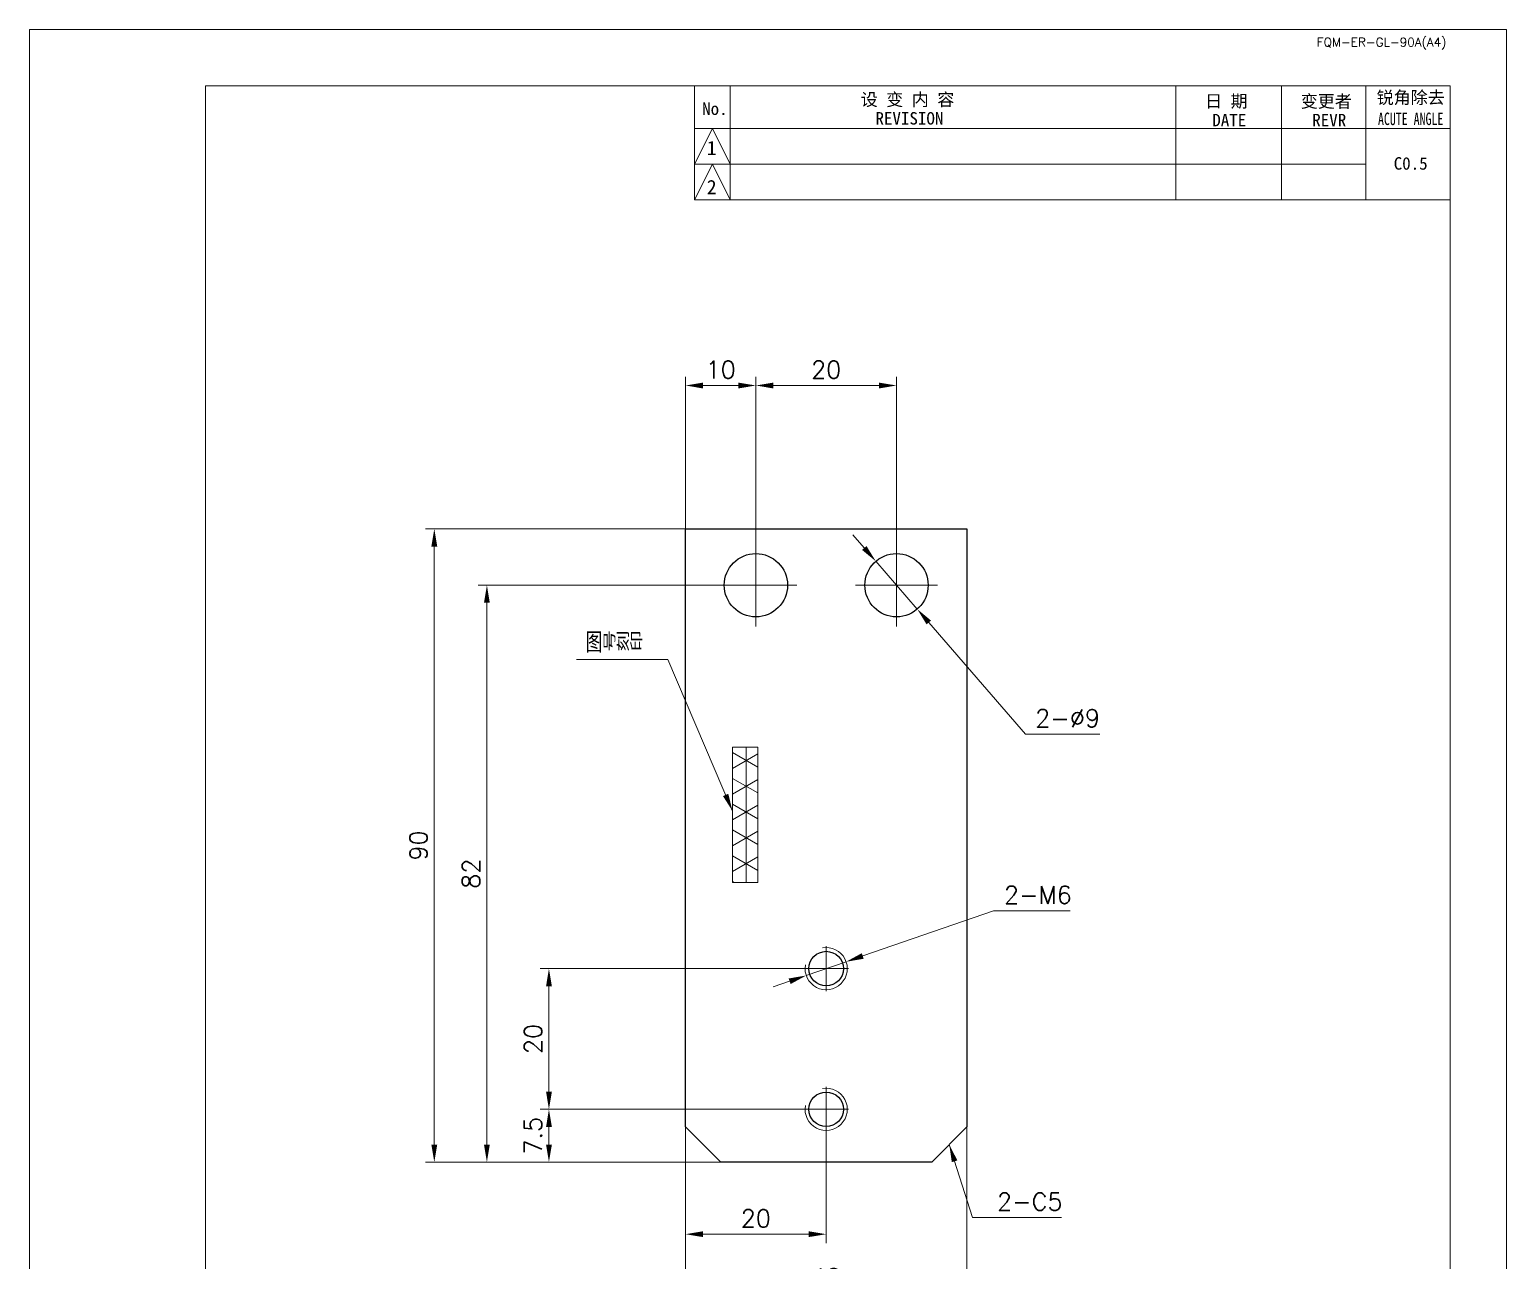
# Model space of a CAD drawing. Header units: millimetres. Extents: x -162325 to -83245, y 277409 to 326486.
# Drawn here: x -157161 to -156951, y 298431.3 to 298606.3 of the extents above; entities that cross this region are included whole.
import ezdxf
from ezdxf.enums import TextEntityAlignment as Align

# ---------------------------------------------------------------- set-up
doc = ezdxf.new("R2010")
doc.units = ezdxf.units.MM
doc.linetypes.add('CENTER2', pattern=[28.575, 19.05, -3.175, 3.175, -3.175])
doc.linetypes.add('DASHDOT', pattern=[18.5, 12, -3, 0.5, -3])
for name, color, linetype, lineweight in [('A4', 3, 'Continuous', 20), ('中心线', 2, 'CENTER2', 13), ('图框', 7, 'Continuous', 20), ('尺寸线', 3, 'Continuous', 13)]:
    doc.layers.add(name, color=color, linetype=linetype, lineweight=lineweight)
doc.styles.add('CH-1', font='')
doc.styles.get("Standard").update_dxf_attribs({"font": 'txt', "bigfont": 'gbcbig.shx'})
doc.styles.add('工程字', font='')
doc.styles.get('CH-1').set_extended_font_data('SimSun')
doc.styles.get('工程字').set_extended_font_data('SimSun')
doc.dimstyles.new('副本01', dxfattribs={"dimtxt": 2.5, "dimasz": 2.5, "dimexe": 1.25, "dimexo": 0, "dimgap": 1, "dimtad": 1, "dimdsep": 46, "dimtxsty": 'Standard', "dimcen": 1, "dimclrd": 3, "dimclre": 3, "dimclrt": 1, "dimadec": 1, "dimazin": 2, "dimtfac": 1, "dimtmove": 0, "dimatfit": 3, "dimfxl": 0, "dimtolj": 1, "dimlwd": -1, "dimlwe": -1, "dimarcsym": 0})
doc.dimstyles.new('副本01$0', dxfattribs={"dimtxt": 2.5, "dimasz": 2.5, "dimexe": 1.25, "dimexo": 0, "dimgap": 1, "dimtad": 1, "dimdsep": 46, "dimtxsty": 'Standard', "dimcen": 1, "dimclrd": 3, "dimclre": 3, "dimclrt": 1, "dimadec": 1, "dimazin": 2, "dimtfac": 1, "dimtmove": 0, "dimatfit": 3, "dimfxl": 0, "dimtolj": 1, "dimlwd": -1, "dimlwe": -1, "dimarcsym": 0})
doc.dimstyles.new('副本01$3', dxfattribs={"dimtxt": 2.5, "dimasz": 2.5, "dimexe": 1.25, "dimexo": 0, "dimgap": 1, "dimtad": 1, "dimtih": 1, "dimtoh": 1, "dimdsep": 46, "dimtxsty": 'Standard', "dimcen": 1, "dimclrd": 3, "dimclre": 3, "dimclrt": 1, "dimadec": 1, "dimazin": 2, "dimtfac": 1, "dimtmove": 0, "dimatfit": 3, "dimfxl": 0, "dimtolj": 1, "dimlwd": -1, "dimlwe": -1, "dimarcsym": 0})

# ---------------------------------------------------------------- blocks, each defined once
blk = doc.blocks.new('1比1 竖框')
at = {"layer": '图框'}
for p, q in [((0, 0), (0, 297)), ((0, 297), (210, 297)), ((178, 297), (202, 297)), ((210, 297), (210, 0)), ((25, 289), (202, 289)), ((25, 10), (25, 289)), ((25, 272.79), (25, 289)), ((94.55, 272.79), (94.55, 289)), ((99.62, 289), (99.62, 272.79)), ((163, 289), (163, 272.79)), ((163, 289), (163, 272.79)), ((163, 289), (163, 272.79)), ((163, 289), (163, 272.79)), ((163, 289), (163, 272.79)), ((178, 289), (178, 272.79)), ((178, 289), (178, 272.79)), ((178, 289), (178, 272.79)), ((178, 289), (178, 272.79)), ((178, 289), (178, 272.79)), ((178, 289), (202, 289)), ((178, 289), (202, 289)), ((178, 289), (202, 289)), ((178, 289), (202, 289)), ((202, 289), (178, 289)), ((190, 289), (190, 272.79)), ((190, 289), (190, 272.79)), ((190, 289), (190, 272.79)), ((190, 289), (190, 272.79)), ((190, 289), (190, 272.79)), ((202, 289), (202, 10)), ((94.55, 277.86), (97.09, 282.93)), ((94.55, 282.93), (190, 282.93)), ((94.55, 282.93), (190, 282.93)), ((94.55, 282.93), (190, 282.93)), ((94.55, 282.93), (190, 282.93)), ((97.09, 282.93), (99.62, 277.86)), ((190, 282.93), (202, 282.93)), ((190, 282.93), (202, 282.93)), ((190, 282.93), (202, 282.93)), ((190, 282.93), (202, 282.93)), ((94.55, 272.79), (97.09, 277.86)), ((94.55, 277.86), (190, 277.86)), ((94.55, 277.86), (190, 277.86)), ((94.55, 277.86), (190, 277.86)), ((94.55, 277.86), (190, 277.86)), ((97.09, 277.86), (99.62, 272.79)), ((94.55, 272.79), (202, 272.79)), ((202, 272.79), (94.55, 272.79)), ((94.55, 272.79), (202, 272.79)), ((94.55, 272.79), (202, 272.79))]:
    blk.add_line(p, q, dxfattribs=at)
at = {"layer": '图框', "style": 'CH-1'}
for s, height, p in [('设 变 内 容', 1.775, (124.84, 287.09)), ('日 期', 1.775, (170.17, 286.84)), ('变更者', 1.775, (184.38, 286.84)), ('锐角除去', 1.775, (196.38, 287.37)), ('No.', 1.775, (97.45, 285.73)), ('REVISION', 1.775, (125.11, 284.38)), ('DATE', 1.775, (170.59, 284.13)), ('REVR', 1.775, (184.8, 284.13)), ('1', 2.03, (97, 280.16)), ('C0.5', 1.775, (196.38, 277.97)), ('2', 2.03, (97, 274.61))]:
    blk.add_text(s, height=height, dxfattribs=at).set_placement(p, align=Align.MIDDLE)
at = {"layer": '图框', "style": 'CH-1', "width": 0.7}
blk.add_text('ACUTE ANGLE', height=1.7746, dxfattribs=at).set_placement((196.38, 284.31), align=Align.MIDDLE)
at = {"layer": '图框', "insert": (192.25, 295), "char_height": 1.25, "width": 39, "attachment_point": 5}
blk.add_mtext('{\\Ftxt,@extfont2|c134;FQM-ER-GL-90A(A4)}', dxfattribs=at)
blk = doc.blocks.new('*D255')
at = {"layer": 'Defpoints', "color": 0, "transparency": 16777216}
for p in [(-157103.49, 298535.28), (-157067.77, 298535.28), (-157062.77, 298445.28)]:
    blk.add_point(p, dxfattribs=at)
at = {"layer": '尺寸线', "color": 3, "transparency": 16777216}
for p, q in [((-157067.77, 298535.28), (-157104.74, 298535.28)), ((-157103.49, 298447.78), (-157103.49, 298532.78)), ((-157062.77, 298445.28), (-157104.74, 298445.28))]:
    blk.add_line(p, q, dxfattribs=at)
for points in [[(-157103.91, 298532.78), (-157103.07, 298532.78), (-157103.49, 298535.28)], [(-157103.91, 298447.78), (-157103.07, 298447.78), (-157103.49, 298445.28)]]:
    blk.add_solid(points, dxfattribs=at)
at = {"layer": '尺寸线', "color": 1, "transparency": 16777216, "insert": (-157105.74, 298490.28), "char_height": 2.5, "attachment_point": 5, "rotation": 90}
blk.add_mtext('\\A1;90', dxfattribs=at)
blk = doc.blocks.new('*D257')
at = {"layer": 'Defpoints', "color": 0, "transparency": 16777216}
for p in [(-157067.77, 298450.19), (-157027.77, 298450.19), (-157027.77, 298426.67)]:
    blk.add_point(p, dxfattribs=at)
at = {"layer": '尺寸线', "color": 3, "transparency": 16777216}
for p, q in [((-157067.77, 298450.19), (-157067.77, 298425.42)), ((-157027.77, 298450.19), (-157027.77, 298425.42)), ((-157065.27, 298426.67), (-157030.27, 298426.67))]:
    blk.add_line(p, q, dxfattribs=at)
for points in [[(-157065.27, 298427.09), (-157065.27, 298426.25), (-157067.77, 298426.67)], [(-157030.27, 298427.09), (-157030.27, 298426.25), (-157027.77, 298426.67)]]:
    blk.add_solid(points, dxfattribs=at)
at = {"layer": '尺寸线', "color": 1, "transparency": 16777216, "insert": (-157047.77, 298428.92), "char_height": 2.5, "attachment_point": 5}
blk.add_mtext('\\A1;40', dxfattribs=at)
blk = doc.blocks.new('*D258')
at = {"layer": 'Defpoints', "color": 0, "transparency": 16777216}
for p in [(-157067.77, 298450.28), (-157047.77, 298449.59), (-157047.77, 298435.03)]:
    blk.add_point(p, dxfattribs=at)
at = {"layer": '尺寸线', "color": 3, "transparency": 16777216}
for p, q in [((-157067.77, 298450.28), (-157067.77, 298433.78)), ((-157047.77, 298449.59), (-157047.77, 298433.78)), ((-157065.27, 298435.03), (-157050.27, 298435.03))]:
    blk.add_line(p, q, dxfattribs=at)
for points in [[(-157065.27, 298435.45), (-157065.27, 298434.62), (-157067.77, 298435.03)], [(-157050.27, 298435.45), (-157050.27, 298434.62), (-157047.77, 298435.03)]]:
    blk.add_solid(points, dxfattribs=at)
at = {"layer": '尺寸线', "color": 1, "transparency": 16777216, "insert": (-157057.77, 298437.28), "char_height": 2.5, "attachment_point": 5}
blk.add_mtext('\\A1;20', dxfattribs=at)
blk = doc.blocks.new('*D259')
at = {"layer": 'Defpoints', "color": 0, "transparency": 16777216}
for p in [(-157087.19, 298452.78), (-157050.97, 298452.78), (-157062.77, 298445.28)]:
    blk.add_point(p, dxfattribs=at)
at = {"layer": '尺寸线', "color": 3, "transparency": 16777216}
for p, q in [((-157050.97, 298452.78), (-157088.44, 298452.78)), ((-157087.19, 298447.78), (-157087.19, 298450.28)), ((-157062.77, 298445.28), (-157088.44, 298445.28))]:
    blk.add_line(p, q, dxfattribs=at)
for points in [[(-157087.6, 298450.28), (-157086.77, 298450.28), (-157087.19, 298452.78)], [(-157087.6, 298447.78), (-157086.77, 298447.78), (-157087.19, 298445.28)]]:
    blk.add_solid(points, dxfattribs=at)
at = {"layer": '尺寸线', "color": 1, "transparency": 16777216, "insert": (-157089.44, 298449.03), "char_height": 2.5, "attachment_point": 5, "rotation": 90}
blk.add_mtext('\\A1;7.5', dxfattribs=at)
blk = doc.blocks.new('*D260')
at = {"layer": 'Defpoints', "color": 0, "transparency": 16777216}
for p in [(-157087.19, 298472.78), (-157050.97, 298472.78), (-157050.97, 298452.78)]:
    blk.add_point(p, dxfattribs=at)
at = {"layer": '尺寸线', "color": 3, "transparency": 16777216}
for p, q in [((-157050.97, 298472.78), (-157088.44, 298472.78)), ((-157087.19, 298455.28), (-157087.19, 298470.28)), ((-157050.97, 298452.78), (-157088.44, 298452.78))]:
    blk.add_line(p, q, dxfattribs=at)
for points in [[(-157087.6, 298470.28), (-157086.77, 298470.28), (-157087.19, 298472.78)], [(-157087.6, 298455.28), (-157086.77, 298455.28), (-157087.19, 298452.78)]]:
    blk.add_solid(points, dxfattribs=at)
at = {"layer": '尺寸线', "color": 1, "transparency": 16777216, "insert": (-157089.44, 298462.78), "char_height": 2.5, "attachment_point": 5, "rotation": 90}
blk.add_mtext('\\A1;20', dxfattribs=at)
blk = doc.blocks.new('*D261')
at = {"layer": 'Defpoints', "color": 0, "transparency": 16777216}
for p in [(-157096.01, 298527.28), (-157063.62, 298527.28), (-157062.77, 298445.28)]:
    blk.add_point(p, dxfattribs=at)
at = {"layer": '尺寸线', "color": 3, "transparency": 16777216}
for p, q in [((-157063.62, 298527.28), (-157097.26, 298527.28)), ((-157096.01, 298447.78), (-157096.01, 298524.78)), ((-157062.77, 298445.28), (-157097.26, 298445.28))]:
    blk.add_line(p, q, dxfattribs=at)
for points in [[(-157096.43, 298524.78), (-157095.6, 298524.78), (-157096.01, 298527.28)], [(-157096.43, 298447.78), (-157095.6, 298447.78), (-157096.01, 298445.28)]]:
    blk.add_solid(points, dxfattribs=at)
at = {"layer": '尺寸线', "color": 1, "transparency": 16777216, "insert": (-157098.26, 298486.28), "char_height": 2.5, "attachment_point": 5, "rotation": 90}
blk.add_mtext('\\A1;82', dxfattribs=at)
blk = doc.blocks.new('*D262')
at = {"layer": 'Defpoints', "color": 0, "transparency": 16777216}
for p in [(-157057.77, 298555.67), (-157067.77, 298535.28), (-157057.77, 298533.13)]:
    blk.add_point(p, dxfattribs=at)
at = {"layer": '尺寸线', "color": 3, "transparency": 16777216}
for p, q in [((-157067.77, 298535.28), (-157067.77, 298556.92)), ((-157065.27, 298555.67), (-157060.27, 298555.67)), ((-157057.77, 298533.13), (-157057.77, 298556.92))]:
    blk.add_line(p, q, dxfattribs=at)
for points in [[(-157065.27, 298556.08), (-157065.27, 298555.25), (-157067.77, 298555.67)], [(-157060.27, 298556.08), (-157060.27, 298555.25), (-157057.77, 298555.67)]]:
    blk.add_solid(points, dxfattribs=at)
at = {"layer": '尺寸线', "color": 1, "transparency": 16777216, "insert": (-157062.77, 298557.92), "char_height": 2.5, "attachment_point": 5}
blk.add_mtext('\\A1;10', dxfattribs=at)
blk = doc.blocks.new('*D263')
at = {"layer": 'Defpoints', "color": 0, "transparency": 16777216}
for p in [(-157037.77, 298555.67), (-157057.77, 298533.13), (-157037.77, 298533.13)]:
    blk.add_point(p, dxfattribs=at)
at = {"layer": '尺寸线', "color": 3, "transparency": 16777216}
for p, q in [((-157057.77, 298533.13), (-157057.77, 298556.92)), ((-157055.27, 298555.67), (-157040.27, 298555.67)), ((-157037.77, 298533.13), (-157037.77, 298556.92))]:
    blk.add_line(p, q, dxfattribs=at)
for points in [[(-157055.27, 298556.08), (-157055.27, 298555.25), (-157057.77, 298555.67)], [(-157040.27, 298556.08), (-157040.27, 298555.25), (-157037.77, 298555.67)]]:
    blk.add_solid(points, dxfattribs=at)
at = {"layer": '尺寸线', "color": 1, "transparency": 16777216, "insert": (-157047.77, 298557.92), "char_height": 2.5, "attachment_point": 5}
blk.add_mtext('\\A1;20', dxfattribs=at)
blk = doc.blocks.new('*D264')
at = {"layer": 'Defpoints', "color": 0, "transparency": 16777216}
for p in [(-157040.71, 298530.68), (-157034.82, 298523.88)]:
    blk.add_point(p, dxfattribs=at)
at = {"layer": '尺寸线', "color": 3, "transparency": 16777216}
for p, q in [((-157042.35, 298532.57), (-157043.99, 298534.46)), ((-157040.71, 298530.68), (-157034.82, 298523.88)), ((-157019.45, 298506.12), (-157033.19, 298521.99)), ((-157008.86, 298506.12), (-157019.45, 298506.12))]:
    blk.add_line(p, q, dxfattribs=at)
for points in [[(-157042.04, 298532.85), (-157042.67, 298532.3), (-157040.71, 298530.68)], [(-157032.87, 298522.26), (-157033.5, 298521.72), (-157034.82, 298523.88)]]:
    blk.add_solid(points, dxfattribs=at)
at = {"layer": '尺寸线', "color": 1, "transparency": 16777216, "insert": (-157013.44, 298508.37), "char_height": 2.5, "attachment_point": 5}
blk.add_mtext('\\A1;2-%%c9', dxfattribs=at)
blk = doc.blocks.new('*D265')
at = {"layer": 'Defpoints', "color": 0, "transparency": 16777216}
for p in [(-157044.93, 298473.76), (-157050.61, 298471.8)]:
    blk.add_point(p, dxfattribs=at)
at = {"layer": '尺寸线', "color": 3, "transparency": 16777216}
for p, q in [((-157023.96, 298481.01), (-157042.57, 298474.58)), ((-157013.09, 298481.01), (-157023.96, 298481.01)), ((-157050.61, 298471.8), (-157044.93, 298473.76)), ((-157052.97, 298470.98), (-157055.33, 298470.17))]:
    blk.add_line(p, q, dxfattribs=at)
for points in [[(-157042.71, 298474.97), (-157042.44, 298474.18), (-157044.93, 298473.76)], [(-157053.1, 298471.38), (-157052.83, 298470.59), (-157050.61, 298471.8)]]:
    blk.add_solid(points, dxfattribs=at)
at = {"layer": '尺寸线', "color": 1, "transparency": 16777216, "insert": (-157017.67, 298483.26), "char_height": 2.5, "attachment_point": 5}
blk.add_mtext('\\A1;2-M6', dxfattribs=at)

msp = doc.modelspace()

# ---------------------------------------------------------------- hatches: boundary and pattern name
at = {"layer": '尺寸线'}
h = msp.add_hatch(dxfattribs=at)
h.set_pattern_fill('NET3', color=4, angle=90)
h.set_pattern_definition([(90, (-142235.0705, 286798.106), (-3.175, 2e-16), []), (150, (-142235.0705, 286798.106), (-1.5875, -2.74963066), []), (210, (-142235.0705, 286798.106), (1.5875, -2.74963066), [])])
h.paths.add_polyline_path([(-157057.489, 298504.24), (-157061.085, 298504.24), (-157061.085, 298485.02), (-157057.489, 298485.02)])

# ---------------------------------------------------------------- linework, layer by layer
at = {"color": 7}
for p, q in [((-157067.77, 298535.281), (-157027.77, 298535.281)), ((-157067.77, 298450.281), (-157067.77, 298535.281)), ((-157027.77, 298535.281), (-157027.77, 298450.281)), ((-157067.77, 298450.281), (-157062.77, 298445.281)), ((-157032.77, 298445.281), (-157027.77, 298450.281)), ((-157032.77, 298445.281), (-157062.77, 298445.281))]:
    msp.add_line(p, q, dxfattribs=at)
for centre, radius in [((-157057.77, 298527.281), 4.5), ((-157037.77, 298527.281), 4.5), ((-157047.77, 298472.781), 2.458), ((-157047.77, 298452.781), 2.458)]:
    msp.add_circle(centre, radius, dxfattribs=at)
at = {"layer": 'A4'}
msp.add_lwpolyline([(-157161.042, 298606.265), (-156951.042, 298606.265), (-156951.042, 298309.265), (-157161.042, 298309.265)], close=True, dxfattribs=at)
at = {"layer": '中心线', "linetype": 'DASHDOT'}
for p, q in [((-157057.77, 298533.131), (-157057.77, 298521.431)), ((-157037.77, 298533.131), (-157037.77, 298521.431)), ((-157051.92, 298527.281), (-157063.62, 298527.281)), ((-157031.92, 298527.281), (-157043.62, 298527.281)), ((-157047.77, 298475.977), (-157047.77, 298469.585)), ((-157044.574, 298472.781), (-157050.966, 298472.781)), ((-157047.77, 298455.977), (-157047.77, 298449.585)), ((-157044.574, 298452.781), (-157050.966, 298452.781))]:
    msp.add_line(p, q, dxfattribs=at)
at = {"layer": '尺寸线', "color": 4}
msp.add_lwpolyline([(-157061.085, 298485.02), (-157061.085, 298504.24), (-157057.489, 298504.24), (-157057.489, 298485.02)], close=True, dxfattribs=at)
at = {"layer": '尺寸线'}
for centre in [(-157047.77, 298472.781), (-157047.77, 298452.781)]:
    msp.add_arc(centre, 3, 169.99999, 100.00001, dxfattribs=at)

# ---------------------------------------------------------------- block references
at = {"layer": '图框'}
msp.add_blockref('1比1 竖框', (-157161.042, 298309.265), dxfattribs=at)

# ---------------------------------------------------------------- texts
at = {"layer": '尺寸线', "color": 1, "insert": (-157073.804, 298517.715), "char_height": 2.5, "attachment_point": 9, "style": '工程字'}
msp.add_mtext('{\\W0.7;\\A1;\\f宋体|b0|i0|c134|p2;\\C4;图\\Fg13f12d.shx,@extfont2.shx|c0;号刻印}', dxfattribs=at)
at = {"layer": '尺寸线', "color": 1, "insert": (-157023.482, 298438.403), "char_height": 2.5, "attachment_point": 7}
msp.add_mtext('2-C5', dxfattribs=at)

# ---------------------------------------------------------------- dimensions: what is measured, and where the dimension line sits
at = {"layer": '尺寸线'}
for base, p1, p2, picture, middle in [((-157057.77, 298555.665), (-157067.77, 298535.281), (-157057.77, 298533.131), '*D262', (-157062.77, 298557.915)), ((-157037.77, 298555.665), (-157057.77, 298533.131), (-157037.77, 298533.131), '*D263', (-157047.77, 298557.915)), ((-157047.77, 298435.034), (-157067.77, 298450.281), (-157047.77, 298449.585), '*D258', (-157057.77, 298437.284)), ((-157027.77, 298426.67), (-157067.77, 298450.188), (-157027.77, 298450.188), '*D257', (-157047.77, 298428.92))]:
    dim = msp.add_linear_dim(base=base, p1=p1, p2=p2, dimstyle='副本01$0', dxfattribs=at)
    dim.commit()
    dim.dimension.update_dxf_attribs({"geometry": picture, "text_midpoint": middle})
for base, p1, p2, picture, middle in [((-157103.49, 298535.281), (-157062.77, 298445.281), (-157067.77, 298535.281), '*D255', (-157105.74, 298490.281)), ((-157096.012, 298527.281), (-157062.77, 298445.281), (-157063.62, 298527.281), '*D261', (-157098.262, 298486.281)), ((-157087.188, 298472.781), (-157050.966, 298452.781), (-157050.966, 298472.781), '*D260', (-157089.438, 298462.781)), ((-157087.188, 298452.781), (-157062.77, 298445.281), (-157050.966, 298452.781), '*D259', (-157089.438, 298449.031))]:
    dim = msp.add_linear_dim(base=base, p1=p1, p2=p2, angle=90, dimstyle='副本01$0', dxfattribs=at)
    dim.commit()
    dim.dimension.update_dxf_attribs({"geometry": picture, "text_midpoint": middle})
for p1, p2, override, picture, middle in [((-157040.715, 298530.684), (-157034.825, 298523.879), {"dimpost": '2-%%c<>', "dimtxsty": 'Standard'}, '*D264', (-157013.44, 298506.116)), ((-157050.605, 298471.801), (-157044.935, 298473.761), {"dimpost": '2-M<>', "dimtxsty": 'Standard'}, '*D265', (-157017.673, 298481.012))]:
    dim = msp.add_diameter_dim_2p(p1=p1, p2=p2, dimstyle='副本01$3', override=override, dxfattribs=at)
    dim.commit()
    dim.dimension.update_dxf_attribs({"geometry": picture, "text_midpoint": middle, "dimtype": 163})

# ---------------------------------------------------------------- leaders
at = {"layer": '尺寸线', "annotation_type": 0, "has_hookline": 1}
for points, hookline_direction, text_width in [([(-157061.085, 298495.171), (-157070.304, 298516.715), (-157072.804, 298516.715)], 1, 9.444), ([(-157030.27, 298447.781), (-157026.982, 298437.403), (-157024.482, 298437.403)], 0, 9.167)]:
    msp.add_leader(points, dimstyle='副本01', override={"dimgap": 1, "dimtad": 1}, dxfattribs=dict(at, hookline_direction=hookline_direction, text_width=text_width))

doc.saveas('drawing.dxf')
